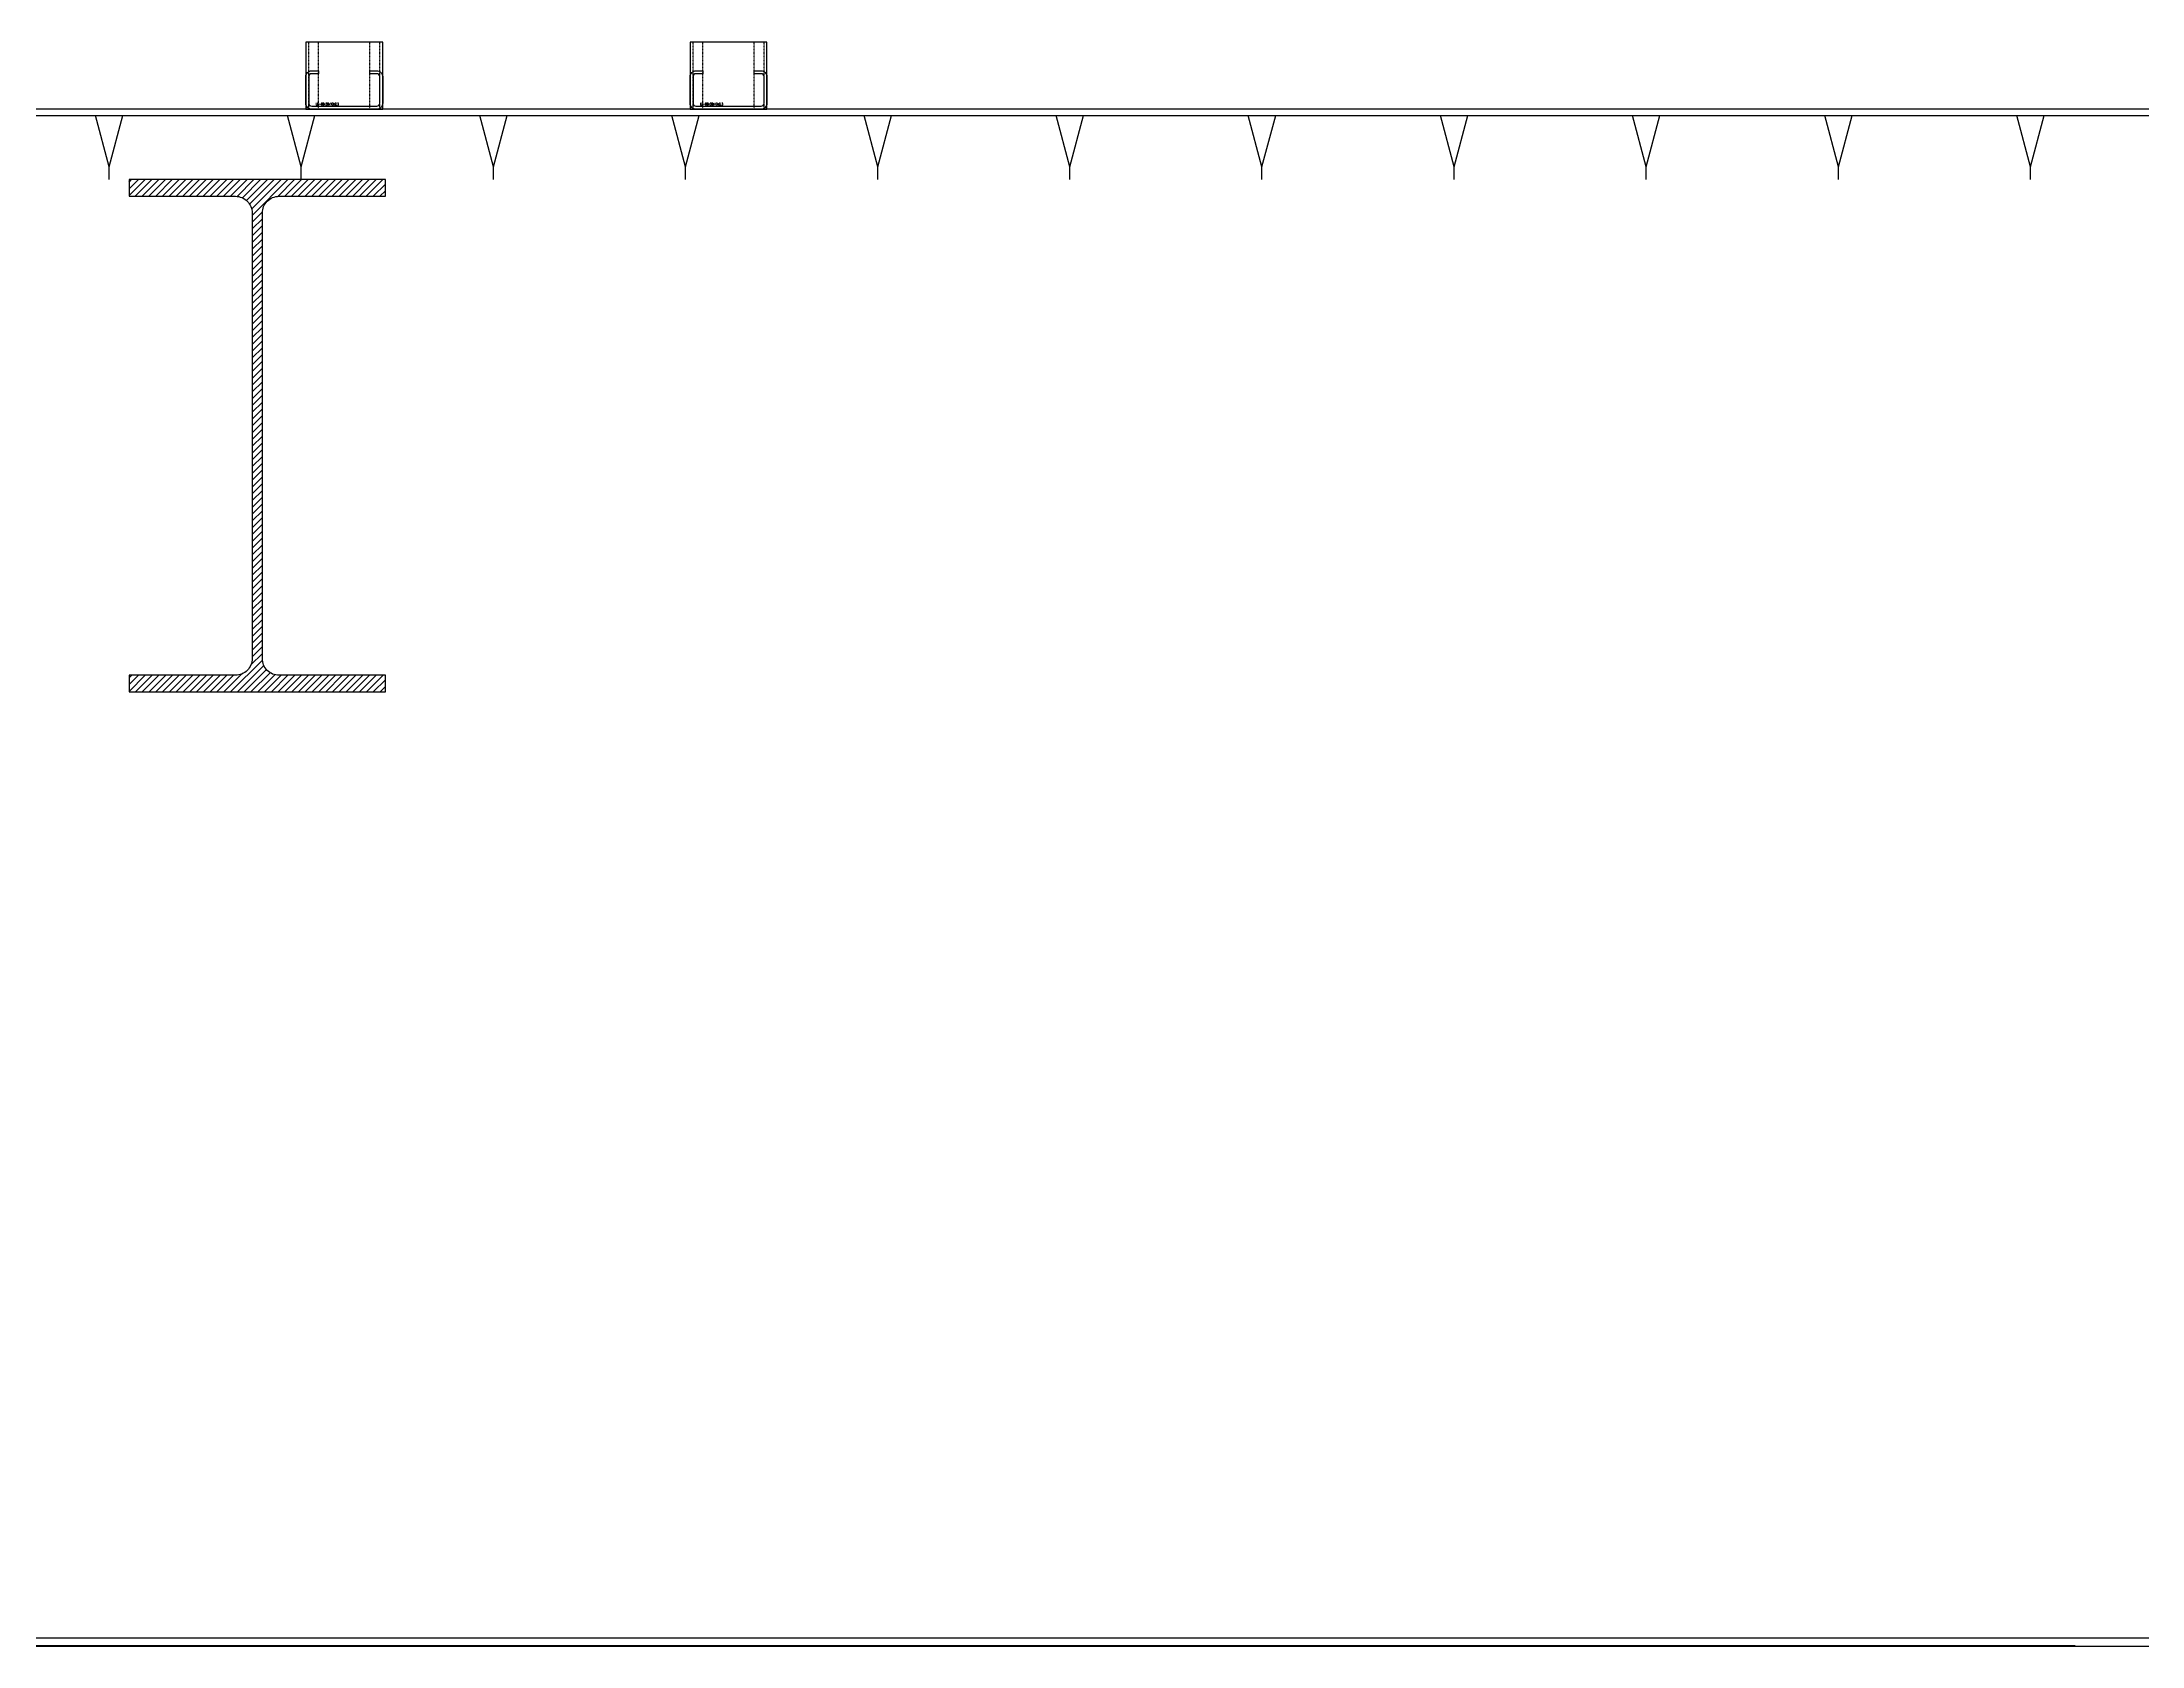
# Model space of a CAD drawing. Extents: x -3378 to 102197, y -3799 to 48702.
# Drawn here: x 60299 to 61938, y 42798 to 44051 of the extents above; entities that cross this region are included whole.
import ezdxf

# ---------------------------------------------------------------- set-up
doc = ezdxf.new("R2010")
doc.units = 0
doc.linetypes.add('Hidden 1_16_', pattern=[0.023813, 0.015875, -0.007938])
for name, color, linetype in [('##-鐵件', 1, 'Continuous'), ('GM_ANNO_DIMS', 4, 'Continuous'), ('GM_STEL_PRIM', 3, 'Continuous'), ('STRUCTURAL', 3, 'Continuous'), ('結構體 STRUCTURAL', 154, 'Continuous'), ('視覺模型鋁擠型暫替', 4, 'Continuous'), ('鐵件', 6, 'Continuous')]:
    doc.layers.add(name, color=color, linetype=linetype)
doc.layers.add('#不列印', color=250, linetype='Continuous', plot=False)
doc.styles.add('romans', font='romans.shx', dxfattribs={"width": 0.5, "bigfont": ' chineset.shx'})

# ---------------------------------------------------------------- blocks, each defined once
blk = doc.blocks.new('H-400x200x8x13')
at = {"layer": '視覺模型鋁擠型暫替', "linetype": 'Continuous'}
h = blk.add_hatch(dxfattribs=at)
h.set_pattern_fill('ANSI31', color=1, scale=30, angle=180)
h.set_pattern_definition([(225, (85874.229, 995633.081), (2.65165043, -2.65165043), [])])
h.paths.add_polyline_path([(300, -400), (300, -387), (217, -387, -0.414214), (204, -374), (204, -26, -0.414214), (217, -13), (300, -13), (300, 0), (100, 0), (100, -13), (183, -13, -0.414214), (196, -26), (196, -374, -0.414214), (183, -387), (100, -387), (100, -400)])
blk.add_lwpolyline([(100, -13), (183, -13, -0.414214), (196, -26), (196, -374, -0.414214), (183, -387), (100, -387), (100, -400), (300, -400), (300, -387), (217, -387, -0.414214), (204, -374), (204, -26, -0.414214), (217, -13), (300, -13), (300, 0), (100, 0)], format="xyb", close=True, dxfattribs=at)
blk = doc.blocks.new('*U783')
at = {"layer": 'GM_STEL_PRIM'}
for p, q in [((0, -15), (-10.7, 25)), ((0, -15), (10.7, 25)), ((0, -25), (0, -15))]:
    blk.add_line(p, q, dxfattribs=at)
blk = doc.blocks.new('*U784')
at = {"layer": 'GM_ANNO_DIMS', "color": 0, "linetype": 'ByBlock', "lineweight": -2}
for p in [(1200, 0), (1350, 0), (1500, 0), (1650, 0), (1800, 0), (1950, 0), (2100, 0), (2250, 0), (2400, 0), (2550, 0), (2700, 0)]:
    blk.add_blockref('*U783', p, dxfattribs=at)
blk = doc.blocks.new('St-LC-60x30x10x2_3')
at = {"layer": 'STRUCTURAL', "color": 0, "linetype": 'ByBlock', "lineweight": -2}
blk.add_lwpolyline([(14.8, 38.4), (14.8, 36.1), (9.4, 36.1, 0.414214), (7.1, 33.8), (7.1, 13, 0.414214), (9.4, 10.7), (60.2, 10.7, 0.414214), (62.5, 13), (62.5, 33.8, 0.414214), (60.2, 36.1), (54.8, 36.1), (54.8, 38.4), (60.2, 38.4, -0.414214), (64.8, 33.8), (64.8, 13, -0.414214), (60.2, 8.4), (9.4, 8.4, -0.414214), (4.8, 13), (4.8, 33.8, -0.414214), (9.4, 38.4)], format="xyb", close=True, dxfattribs=at)
at = {"layer": 'Defpoints', "color": 0, "linetype": 'ByBlock', "lineweight": -2, "style": 'romans', "width": 0.6}
blk.add_text('LC-60x30x10x2.3', height=2, rotation=360, dxfattribs=at).set_placement((12.6, 11.4))
blk = doc.blocks.new('*U68')
at = {"layer": '##-鐵件', "color": 1}
blk.add_lwpolyline([(1542.3, 30), (1489.8, 30), (1489.8, -30), (1542.3, -30)], close=True, dxfattribs=at)
at = {"color": 251, "linetype": 'Hidden 1_16_', "ltscale": 5}
for p, q in [((1542.3, 27.7), (1489.8, 27.7)), ((1542.3, 20), (1489.8, 20)), ((1542.3, -20), (1489.8, -20)), ((1542.3, -27.7), (1489.8, -27.7))]:
    blk.add_line(p, q, dxfattribs=at)
at = {"layer": '#不列印', "rotation": 90}
blk.add_blockref('St-LC-60x30x10x2_3', (1550.6, -34.8), dxfattribs=at)

msp = doc.modelspace()

# ---------------------------------------------------------------- linework, layer by layer
at = {"layer": 'GM_STEL_PRIM', "elevation": 0}
msp.add_lwpolyline([(70830.113, 43998.085), (59130.111, 43998.085), (59130.111, 43993.085), (70830.113, 43993.085)], close=True, dxfattribs=at)
at = {"layer": '結構體 STRUCTURAL', "elevation": 0}
msp.add_lwpolyline([(59316.038, 42804.077), (59316.038, 42798.077), (70701.113, 42798.077), (70701.113, 42804.077)], close=True, dxfattribs=at)
at = {"layer": '視覺模型鋁擠型暫替', "color": 1, "linetype": 'Continuous'}
msp.add_line((61885.836, 42798.098, 0), (59101.111, 42798.077, 0), dxfattribs=at)

# ---------------------------------------------------------------- block references
at = {"layer": 'GM_ANNO_DIMS'}
msp.add_blockref('*U784', (59151.111, 43968.085, 0), dxfattribs=at)
at = {"layer": '視覺模型鋁擠型暫替', "linetype": 'Continuous'}
msp.add_blockref('H-400x200x8x13', (60266.724, 43943.085, 0), dxfattribs=at)
at = {"layer": '鐵件', "rotation": 270}
for p in [(60534.645, 45540.343, 0), (60834.645, 45540.343, 0)]:
    msp.add_blockref('*U68', p, dxfattribs=at)

doc.saveas('drawing.dxf')
